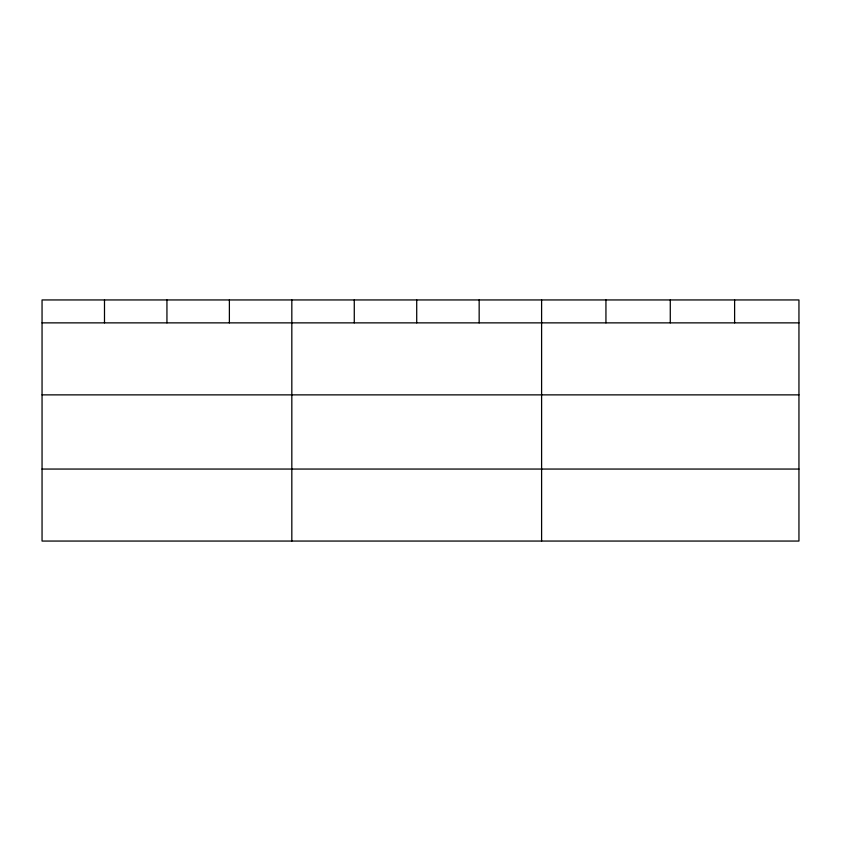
<?xml version="1.0" encoding="UTF-8"?>
<svg xmlns="http://www.w3.org/2000/svg" width="841" height="841" viewBox="0 0 841 841"><rect width="100%" height="100%" fill="white"/><g stroke="black" fill="none" stroke-linecap="round" stroke-linejoin="round"><path stroke-width="1.26" d="M798.95 322.87L798.95 541.057L42.05 541.057L42.05 299.943L798.95 299.943L798.95 322.87L42.05 322.87M42.05 394.871L798.95 394.871M42.05 469.057L798.95 469.057M734.613 299.943L734.613 322.87M670.277 299.943L670.277 322.87M605.941 299.943L605.941 322.87M541.604 299.943L541.604 541.057M479.16 299.943L479.16 322.87M416.715 299.943L416.715 322.87M354.271 299.943L354.271 322.87M291.827 299.943L291.827 541.057M229.383 299.943L229.383 322.87M166.939 299.943L166.939 322.87M104.494 299.943L104.494 322.87"/></g></svg>
